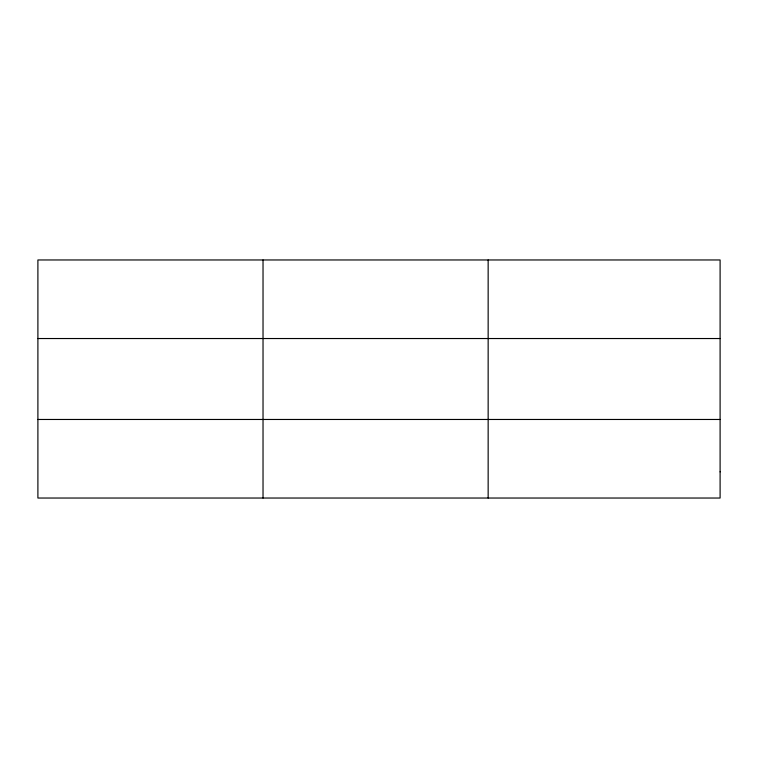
<?xml version="1.0" encoding="UTF-8"?>
<svg xmlns="http://www.w3.org/2000/svg" width="758" height="758" viewBox="0 0 758 758"><rect width="100%" height="100%" fill="white"/><g stroke="black" fill="none" stroke-linecap="round" stroke-linejoin="round"><path stroke-width="1.14" d="M263.026 498.034L263.026 259.966M488.152 498.034L488.152 259.966M37.9 338.532L720.1 338.532M37.9 419.468L720.1 419.468M720.1 471.846L720.1 498.034L37.9 498.034L37.9 259.966L720.1 259.966L720.1 471.846"/></g></svg>
